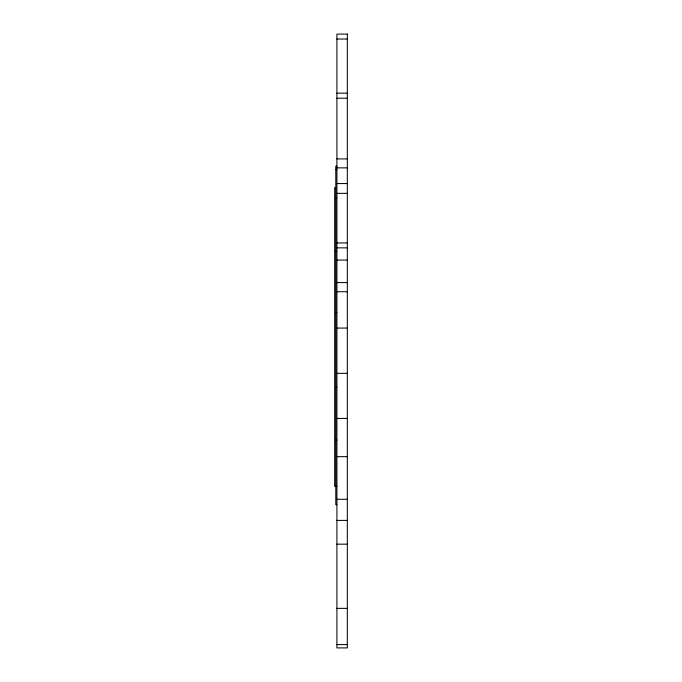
<?xml version="1.0" encoding="UTF-8"?>
<svg xmlns="http://www.w3.org/2000/svg" width="682" height="682" viewBox="0 0 682 682"><rect width="100%" height="100%" fill="white"/><g stroke="black" fill="none" stroke-linecap="round" stroke-linejoin="round"><path stroke-width="1.02" d="M336.908 39.027L347.326 39.027M336.908 93.17L347.326 93.17M336.908 98.217L347.326 98.217M336.908 158.897L347.326 158.897M336.908 166.169L335.791 166.169L335.791 504.671L336.908 504.671M336.908 167.857L347.326 167.857M335.791 169.545L336.908 169.545M336.908 183.56L347.326 183.56M335.791 187.584L334.674 187.584L334.674 486.411L336.908 486.411M336.908 193.356L347.326 193.356M335.791 197.865L336.908 197.865M336.908 242.954L347.326 242.954M336.908 247.856L347.326 247.856M335.791 251.232L336.908 251.232M336.908 260.064L347.326 260.064M336.908 282.587L347.326 282.587M336.908 291.726L347.326 291.726M335.791 312.578L336.908 312.578M336.908 328.059L347.326 328.059M336.908 373.335L347.326 373.335M335.791 387.35L336.908 387.35M336.908 418.424L347.326 418.424M335.791 440.188L336.908 440.188M336.908 456.667L347.326 456.667M336.908 499.275L347.326 499.275M336.908 520.409L347.326 520.409M336.908 544.168L347.326 544.168M336.908 608.361L347.326 608.361M336.908 644.592L347.326 644.592M347.326 34.1L336.908 34.1L336.908 647.9L347.326 647.9L347.326 34.117"/></g></svg>
